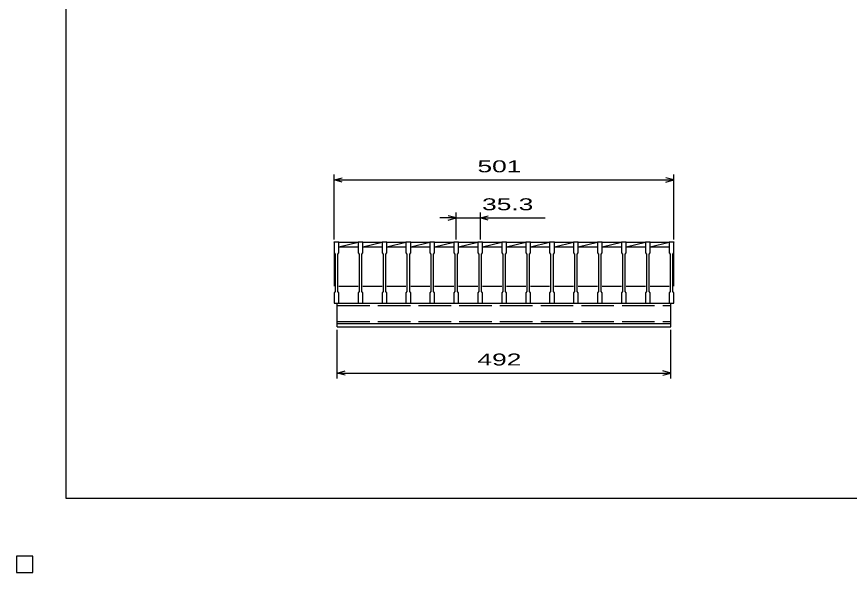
# Model space of a CAD drawing. Units: millimetres, scale not verified. Extents: x -1456 to 1385, y -1026 to 843.
# Drawn here: x -1456 to -228, y -1026 to -206 of the extents above; entities that cross this region are included whole.
import ezdxf
from ezdxf.enums import TextEntityAlignment as Align

# ---------------------------------------------------------------- set-up
doc = ezdxf.new("R2010")
doc.units = ezdxf.units.MM
doc.header["$LTSCALE"] = 8
doc.linetypes.add('DASHED', pattern=[7.5, 6, -1.5])
for name, color, linetype, lineweight in [('0_2', 150, 'Continuous', 25), ('16', 3, 'Continuous', 25), ('22', 4, 'Continuous', 25), ('24', 2, 'Continuous', 25), ('32', 4, 'Continuous', 25)]:
    doc.layers.add(name, color=color, linetype=linetype, lineweight=lineweight)
doc.styles.add('ベクトル', font='')
doc.styles.get('ベクトル').set_extended_font_data('ベクトル')

msp = doc.modelspace()

# ---------------------------------------------------------------- linework, layer by layer
at = {"layer": '0_2'}
for p, q in [((-1383.2, -917.2), (-1383.2, 842.8)), ((1384.8, -917.2), (-1383.2, -917.2)), ((-1432, -1002), (-1456, -1002)), ((-1456, -1002), (-1456, -1026)), ((-1432, -1002), (-1456, -1002)), ((-1456, -1002), (-1456, -1026)), ((-1432, -1002), (-1456, -1002)), ((-1456, -1002), (-1456, -1026)), ((-1432, -1002), (-1456, -1002)), ((-1456, -1002), (-1456, -1026)), ((-1432, -1002), (-1456, -1002)), ((-1456, -1002), (-1456, -1026)), ((-1432, -1026), (-1432, -1002)), ((-1432, -1026), (-1432, -1002)), ((-1432, -1026), (-1432, -1002)), ((-1432, -1026), (-1432, -1002)), ((-1432, -1026), (-1432, -1002)), ((-1456, -1026), (-1432, -1026)), ((-1456, -1026), (-1432, -1026)), ((-1456, -1026), (-1432, -1026)), ((-1456, -1026), (-1432, -1026)), ((-1456, -1026), (-1432, -1026))]:
    msp.add_line(p, q, dxfattribs=at)
at = {"layer": '16'}
for p, q in [((-988, -539), (-988, -538.3)), ((-988, -538.3), (-981, -538.3)), ((-988, -539), (-988, -554.5)), ((-981, -539), (-988, -539)), ((-988, -539), (-988, -604)), ((-981, -538.3), (-981, -539)), ((-981, -554.5), (-981, -539)), ((-981, -539), (-952.7, -539)), ((-981, -546), (-952.7, -539)), ((-952.7, -539), (-952.7, -538.3)), ((-952.7, -538.3), (-945.7, -538.3)), ((-952.7, -539), (-952.7, -554.5)), ((-945.7, -539), (-952.7, -539)), ((-945.7, -538.3), (-945.7, -539)), ((-945.7, -554.5), (-945.7, -539)), ((-945.7, -539), (-917.4, -539)), ((-945.7, -546), (-917.4, -539)), ((-917.4, -539), (-917.4, -538.3)), ((-917.4, -538.3), (-910.4, -538.3)), ((-917.4, -539), (-917.4, -554.5)), ((-910.4, -539), (-917.4, -539)), ((-910.4, -538.3), (-910.4, -539)), ((-910.4, -554.5), (-910.4, -539)), ((-910.4, -539), (-882.1, -539)), ((-910.4, -546), (-882.1, -539)), ((-882.1, -539), (-882.1, -538.3)), ((-882.1, -538.3), (-875.1, -538.3)), ((-882.1, -539), (-882.1, -554.5)), ((-875.1, -539), (-882.1, -539)), ((-875.1, -538.3), (-875.1, -539)), ((-875.1, -554.5), (-875.1, -539)), ((-875.1, -539), (-846.8, -539)), ((-875.1, -546), (-846.8, -539)), ((-846.8, -539), (-846.8, -538.3)), ((-846.8, -538.3), (-839.8, -538.3)), ((-846.8, -539), (-846.8, -554.5)), ((-839.8, -539), (-846.8, -539)), ((-839.8, -538.3), (-839.8, -539)), ((-839.8, -554.5), (-839.8, -539)), ((-839.8, -539), (-811.5, -539)), ((-839.8, -546), (-811.5, -539)), ((-811.5, -539), (-811.5, -538.3)), ((-811.5, -538.3), (-804.5, -538.3)), ((-811.5, -539), (-811.5, -554.5)), ((-804.5, -539), (-811.5, -539)), ((-804.5, -538.3), (-804.5, -539)), ((-804.5, -554.5), (-804.5, -539)), ((-804.5, -539), (-776.2, -539)), ((-804.5, -546), (-776.2, -539)), ((-776.2, -539), (-776.2, -538.3)), ((-776.2, -538.3), (-769.2, -538.3)), ((-776.2, -539), (-776.2, -554.5)), ((-769.2, -539), (-776.2, -539)), ((-769.2, -538.3), (-769.2, -539)), ((-769.2, -554.5), (-769.2, -539)), ((-769.2, -539), (-740.9, -539)), ((-769.2, -546), (-740.9, -539)), ((-740.9, -539), (-740.9, -538.3)), ((-740.9, -538.3), (-733.9, -538.3)), ((-740.9, -539), (-740.9, -554.5)), ((-733.9, -539), (-740.9, -539)), ((-733.9, -538.3), (-733.9, -539)), ((-733.9, -554.5), (-733.9, -539)), ((-733.9, -539), (-705.6, -539)), ((-733.9, -546), (-705.6, -539)), ((-705.6, -539), (-705.6, -538.3)), ((-705.6, -538.3), (-698.6, -538.3)), ((-705.6, -539), (-705.6, -554.5)), ((-698.6, -539), (-705.6, -539)), ((-698.6, -538.3), (-698.6, -539)), ((-698.6, -554.5), (-698.6, -539)), ((-698.6, -539), (-670.3, -539)), ((-698.6, -546), (-670.3, -539)), ((-670.3, -539), (-670.3, -538.3)), ((-670.3, -538.3), (-663.3, -538.3)), ((-670.3, -539), (-670.3, -554.5)), ((-663.3, -539), (-670.3, -539)), ((-663.3, -538.3), (-663.3, -539)), ((-663.3, -554.5), (-663.3, -539)), ((-663.3, -539), (-635, -539)), ((-663.3, -546), (-635, -539)), ((-635, -539), (-635, -538.3)), ((-635, -538.3), (-628, -538.3)), ((-635, -539), (-635, -554.5)), ((-628, -539), (-635, -539)), ((-628, -538.3), (-628, -539)), ((-628, -554.5), (-628, -539)), ((-628, -539), (-599.7, -539)), ((-628, -546), (-599.7, -539)), ((-599.7, -539), (-599.7, -538.3)), ((-599.7, -538.3), (-592.7, -538.3)), ((-599.7, -539), (-599.7, -554.5)), ((-592.7, -539), (-599.7, -539)), ((-592.7, -538.3), (-592.7, -539)), ((-592.7, -554.5), (-592.7, -539)), ((-592.7, -539), (-564.4, -539)), ((-592.7, -546), (-564.4, -539)), ((-564.4, -539), (-564.4, -538.3)), ((-564.4, -538.3), (-557.4, -538.3)), ((-564.4, -539), (-564.4, -554.5)), ((-557.4, -539), (-564.4, -539)), ((-557.4, -538.3), (-557.4, -539)), ((-557.4, -554.5), (-557.4, -539)), ((-557.4, -539), (-529.1, -539)), ((-557.4, -546), (-529.1, -539)), ((-529.1, -539), (-529.1, -538.3)), ((-529.1, -538.3), (-522.1, -538.3)), ((-529.1, -539), (-529.1, -554.5)), ((-522.1, -539), (-529.1, -539)), ((-522.1, -538.3), (-522.1, -539)), ((-522.1, -554.5), (-522.1, -539)), ((-522.1, -539), (-494, -539)), ((-522.1, -546), (-494, -539.049)), ((-494, -539), (-494, -538.3)), ((-494, -538.3), (-487, -538.3)), ((-494, -539), (-494, -554.5)), ((-487, -539), (-494, -539)), ((-487, -538.3), (-487, -539)), ((-487, -554.5), (-487, -539)), ((-487, -604), (-487, -539)), ((-981, -546), (-952.7, -546)), ((-945.7, -546), (-917.4, -546)), ((-910.4, -546), (-882.1, -546)), ((-875.1, -546), (-846.8, -546)), ((-839.8, -546), (-811.5, -546)), ((-804.5, -546), (-776.2, -546)), ((-769.2, -546), (-740.9, -546)), ((-733.9, -546), (-705.6, -546)), ((-698.6, -546), (-670.3, -546)), ((-663.3, -546), (-635, -546)), ((-628, -546), (-599.7, -546)), ((-592.7, -546), (-564.4, -546)), ((-557.4, -546), (-529.1, -546)), ((-522.1, -546), (-494, -546)), ((-988, -554.5), (-986.5, -556.5)), ((-986.5, -556.5), (-986.5, -611.5)), ((-982.5, -556.5), (-981, -554.5)), ((-982.5, -611.5), (-982.5, -556.5)), ((-952.7, -554.5), (-951.2, -556.5)), ((-951.2, -556.5), (-951.2, -611.5)), ((-947.2, -556.5), (-945.7, -554.5)), ((-947.2, -611.5), (-947.2, -556.5)), ((-917.4, -554.5), (-915.9, -556.5)), ((-915.9, -556.5), (-915.9, -611.5)), ((-911.9, -556.5), (-910.4, -554.5)), ((-911.9, -611.5), (-911.9, -556.5)), ((-882.1, -554.5), (-880.6, -556.5)), ((-880.6, -556.5), (-880.6, -611.5)), ((-876.6, -556.5), (-875.1, -554.5)), ((-876.6, -611.5), (-876.6, -556.5)), ((-846.8, -554.5), (-845.3, -556.5)), ((-845.3, -556.5), (-845.3, -611.5)), ((-841.3, -556.5), (-839.8, -554.5)), ((-841.3, -611.5), (-841.3, -556.5)), ((-811.5, -554.5), (-810, -556.5)), ((-810, -556.5), (-810, -611.5)), ((-806, -556.5), (-804.5, -554.5)), ((-806, -611.5), (-806, -556.5)), ((-776.2, -554.5), (-774.7, -556.5)), ((-774.7, -556.5), (-774.7, -611.5)), ((-770.7, -556.5), (-769.2, -554.5)), ((-770.7, -611.5), (-770.7, -556.5)), ((-740.9, -554.5), (-739.4, -556.5)), ((-739.4, -556.5), (-739.4, -611.5)), ((-735.4, -556.5), (-733.9, -554.5)), ((-735.4, -611.5), (-735.4, -556.5)), ((-705.6, -554.5), (-704.1, -556.5)), ((-704.1, -556.5), (-704.1, -611.5)), ((-700.1, -556.5), (-698.6, -554.5)), ((-700.1, -611.5), (-700.1, -556.5)), ((-670.3, -554.5), (-668.8, -556.5)), ((-668.8, -556.5), (-668.8, -611.5)), ((-664.8, -556.5), (-663.3, -554.5)), ((-664.8, -611.5), (-664.8, -556.5)), ((-635, -554.5), (-633.5, -556.5)), ((-633.5, -556.5), (-633.5, -611.5)), ((-629.5, -556.5), (-628, -554.5)), ((-629.5, -611.5), (-629.5, -556.5)), ((-599.7, -554.5), (-598.2, -556.5)), ((-598.2, -556.5), (-598.2, -611.5)), ((-594.2, -556.5), (-592.7, -554.5)), ((-594.2, -611.5), (-594.2, -556.5)), ((-564.4, -554.5), (-562.9, -556.5)), ((-562.9, -556.5), (-562.9, -611.5)), ((-558.9, -556.5), (-557.4, -554.5)), ((-558.9, -611.5), (-558.9, -556.5)), ((-529.1, -554.5), (-527.6, -556.5)), ((-527.6, -556.5), (-527.6, -611.5)), ((-523.6, -556.5), (-522.1, -554.5)), ((-523.6, -611.5), (-523.6, -556.5)), ((-494, -554.5), (-492.5, -556.5)), ((-492.5, -556.5), (-492.5, -611.5)), ((-488.5, -556.5), (-487, -554.5)), ((-488.5, -611.5), (-488.5, -556.5)), ((-986.5, -611.5), (-988, -613.5)), ((-988, -613.5), (-988, -629)), ((-981, -613.5), (-982.5, -611.5)), ((-981, -604), (-952.7, -604)), ((-981, -629), (-981, -613.5)), ((-951.2, -611.5), (-952.7, -613.5)), ((-952.7, -613.5), (-952.7, -629)), ((-945.7, -613.5), (-947.2, -611.5)), ((-945.7, -604), (-917.4, -604)), ((-945.7, -629), (-945.7, -613.5)), ((-915.9, -611.5), (-917.4, -613.5)), ((-917.4, -613.5), (-917.4, -629)), ((-910.4, -613.5), (-911.9, -611.5)), ((-910.4, -604), (-882.1, -604)), ((-910.4, -629), (-910.4, -613.5)), ((-880.6, -611.5), (-882.1, -613.5)), ((-882.1, -613.5), (-882.1, -629)), ((-875.1, -613.5), (-876.6, -611.5)), ((-875.1, -604), (-846.8, -604)), ((-875.1, -629), (-875.1, -613.5)), ((-845.3, -611.5), (-846.8, -613.5)), ((-846.8, -613.5), (-846.8, -629)), ((-839.8, -613.5), (-841.3, -611.5)), ((-839.8, -604), (-811.5, -604)), ((-839.8, -629), (-839.8, -613.5)), ((-810, -611.5), (-811.5, -613.5)), ((-811.5, -613.5), (-811.5, -629)), ((-804.5, -613.5), (-806, -611.5)), ((-804.5, -604), (-776.2, -604)), ((-804.5, -629), (-804.5, -613.5)), ((-774.7, -611.5), (-776.2, -613.5)), ((-776.2, -613.5), (-776.2, -629)), ((-769.2, -613.5), (-770.7, -611.5)), ((-769.2, -604), (-740.9, -604)), ((-769.2, -629), (-769.2, -613.5)), ((-739.4, -611.5), (-740.9, -613.5)), ((-740.9, -613.5), (-740.9, -629)), ((-733.9, -613.5), (-735.4, -611.5)), ((-733.9, -604), (-705.6, -604)), ((-733.9, -629), (-733.9, -613.5)), ((-704.1, -611.5), (-705.6, -613.5)), ((-705.6, -613.5), (-705.6, -629)), ((-698.6, -613.5), (-700.1, -611.5)), ((-698.6, -604), (-670.3, -604)), ((-698.6, -629), (-698.6, -613.5)), ((-668.8, -611.5), (-670.3, -613.5)), ((-670.3, -613.5), (-670.3, -629)), ((-663.3, -613.5), (-664.8, -611.5)), ((-663.3, -604), (-635, -604)), ((-663.3, -629), (-663.3, -613.5)), ((-633.5, -611.5), (-635, -613.5)), ((-635, -613.5), (-635, -629)), ((-628, -613.5), (-629.5, -611.5)), ((-628, -604), (-599.7, -604)), ((-628, -629), (-628, -613.5)), ((-598.2, -611.5), (-599.7, -613.5)), ((-599.7, -613.5), (-599.7, -629)), ((-592.7, -613.5), (-594.2, -611.5)), ((-592.7, -604), (-564.4, -604)), ((-592.7, -629), (-592.7, -613.5)), ((-562.9, -611.5), (-564.4, -613.5)), ((-564.4, -613.5), (-564.4, -629)), ((-557.4, -613.5), (-558.9, -611.5)), ((-557.4, -604), (-529.1, -604)), ((-557.4, -629), (-557.4, -613.5)), ((-527.6, -611.5), (-529.1, -613.5)), ((-529.1, -613.5), (-529.1, -629)), ((-522.1, -613.5), (-523.6, -611.5)), ((-522.1, -604), (-494, -604)), ((-522.1, -629), (-522.1, -613.5)), ((-492.5, -611.5), (-494, -613.5)), ((-494, -613.5), (-494, -629)), ((-487, -613.5), (-488.5, -611.5)), ((-487, -629), (-487, -613.5)), ((-988, -629), (-981, -629)), ((-983.5, -629), (-491.5, -629)), ((-983.5, -659), (-983.5, -629)), ((-952.7, -629), (-945.7, -629)), ((-917.4, -629), (-910.4, -629)), ((-882.1, -629), (-875.1, -629)), ((-846.8, -629), (-839.8, -629)), ((-811.5, -629), (-804.5, -629)), ((-776.2, -629), (-769.2, -629)), ((-740.9, -629), (-733.9, -629)), ((-705.6, -629), (-698.6, -629)), ((-670.3, -629), (-663.3, -629)), ((-635, -629), (-628, -629)), ((-599.7, -629), (-592.7, -629)), ((-564.4, -629), (-557.4, -629)), ((-529.1, -629), (-522.1, -629)), ((-494, -629), (-487, -629)), ((-491.5, -659), (-491.5, -629)), ((-983.5, -659), (-491.5, -659)), ((-983.5, -664), (-983.5, -659)), ((-983.5, -659), (-491.5, -659)), ((-491.5, -664), (-491.5, -659)), ((-983.5, -664), (-491.5, -664)), ((-1432, -1002), (-1456, -1002)), ((-1456, -1002), (-1456, -1026)), ((-1432, -1002), (-1456, -1002)), ((-1456, -1002), (-1456, -1026)), ((-1432, -1002), (-1456, -1002)), ((-1456, -1002), (-1456, -1026)), ((-1432, -1002), (-1456, -1002)), ((-1456, -1002), (-1456, -1026)), ((-1432, -1002), (-1456, -1002)), ((-1456, -1002), (-1456, -1026)), ((-1432, -1026), (-1432, -1002)), ((-1432, -1026), (-1432, -1002)), ((-1432, -1026), (-1432, -1002)), ((-1432, -1026), (-1432, -1002)), ((-1432, -1026), (-1432, -1002)), ((-1456, -1026), (-1432, -1026)), ((-1456, -1026), (-1432, -1026)), ((-1456, -1026), (-1432, -1026)), ((-1456, -1026), (-1432, -1026)), ((-1456, -1026), (-1432, -1026))]:
    msp.add_line(p, q, dxfattribs=at)
at = {"layer": '16', "linetype": 'DASHED'}
for p, q in [((-983.5, -632.2), (-491.5, -632.2)), ((-983.5, -655.8), (-491.5, -655.8))]:
    msp.add_line(p, q, dxfattribs=at)
at = {"layer": '22'}
for p, q in [((-988, -535), (-988, -439)), ((-487, -535), (-487, -439)), ((-988, -447), (-976, -443.8)), ((-976, -450.2), (-988, -447)), ((-988, -447), (-487, -447)), ((-487, -447), (-499, -443.8)), ((-499, -450.2), (-487, -447)), ((-808, -503), (-832, -503)), ((-808, -503), (-820, -499.8)), ((-820, -506.2), (-808, -503)), ((-808, -535), (-808, -495)), ((-808, -503), (-772.7, -503)), ((-772.7, -495), (-772.7, -535)), ((-772.7, -503), (-760.7, -499.8)), ((-760.7, -506.2), (-772.7, -503)), ((-772.7, -503), (-676.7, -503)), ((-983.5, -740), (-983.5, -668)), ((-491.5, -740), (-491.5, -668)), ((-983.5, -732), (-971.5, -728.8)), ((-971.5, -735.2), (-983.5, -732)), ((-983.5, -732), (-491.5, -732)), ((-491.5, -732), (-503.5, -728.8)), ((-503.5, -735.2), (-491.5, -732))]:
    msp.add_line(p, q, dxfattribs=at)
at = {"layer": '22', "color": 2}
for p, q in [((-1432, -1002), (-1456, -1002)), ((-1456, -1002), (-1456, -1026)), ((-1432, -1002), (-1456, -1002)), ((-1456, -1002), (-1456, -1026)), ((-1432, -1002), (-1456, -1002)), ((-1456, -1002), (-1456, -1026)), ((-1432, -1026), (-1432, -1002)), ((-1432, -1026), (-1432, -1002)), ((-1432, -1026), (-1432, -1002)), ((-1456, -1026), (-1432, -1026)), ((-1456, -1026), (-1432, -1026)), ((-1456, -1026), (-1432, -1026))]:
    msp.add_line(p, q, dxfattribs=at)
at = {"layer": '24', "color": 4}
for p, q in [((-1432, -1002), (-1456, -1002)), ((-1456, -1002), (-1456, -1026)), ((-1432, -1002), (-1456, -1002)), ((-1456, -1002), (-1456, -1026)), ((-1432, -1002), (-1456, -1002)), ((-1456, -1002), (-1456, -1026)), ((-1432, -1026), (-1432, -1002)), ((-1432, -1026), (-1432, -1002)), ((-1432, -1026), (-1432, -1002)), ((-1456, -1026), (-1432, -1026)), ((-1456, -1026), (-1432, -1026)), ((-1456, -1026), (-1432, -1026))]:
    msp.add_line(p, q, dxfattribs=at)
at = {"layer": '32'}
for p, q in [((-1432, -1002), (-1456, -1002)), ((-1456, -1002), (-1456, -1026)), ((-1432, -1002), (-1456, -1002)), ((-1456, -1002), (-1456, -1026)), ((-1432, -1002), (-1456, -1002)), ((-1456, -1002), (-1456, -1026)), ((-1432, -1002), (-1456, -1002)), ((-1456, -1002), (-1456, -1026)), ((-1432, -1002), (-1456, -1002)), ((-1456, -1002), (-1456, -1026)), ((-1432, -1026), (-1432, -1002)), ((-1432, -1026), (-1432, -1002)), ((-1432, -1026), (-1432, -1002)), ((-1432, -1026), (-1432, -1002)), ((-1432, -1026), (-1432, -1002)), ((-1456, -1026), (-1432, -1026)), ((-1456, -1026), (-1432, -1026)), ((-1456, -1026), (-1432, -1026)), ((-1456, -1026), (-1432, -1026)), ((-1456, -1026), (-1432, -1026))]:
    msp.add_line(p, q, dxfattribs=at)

# ---------------------------------------------------------------- texts
at = {"layer": '22', "color": 2, "style": 'ベクトル', "width": 1.65}
for s, p in [(' 501 ', (-787.5, -427)), (' 35.3 ', (-780.7, -483)), (' 492 ', (-787.5, -712))]:
    msp.add_text(s, height=17.6, dxfattribs=at).set_placement(p, align=Align.MIDDLE_LEFT)

doc.saveas('drawing.dxf')
